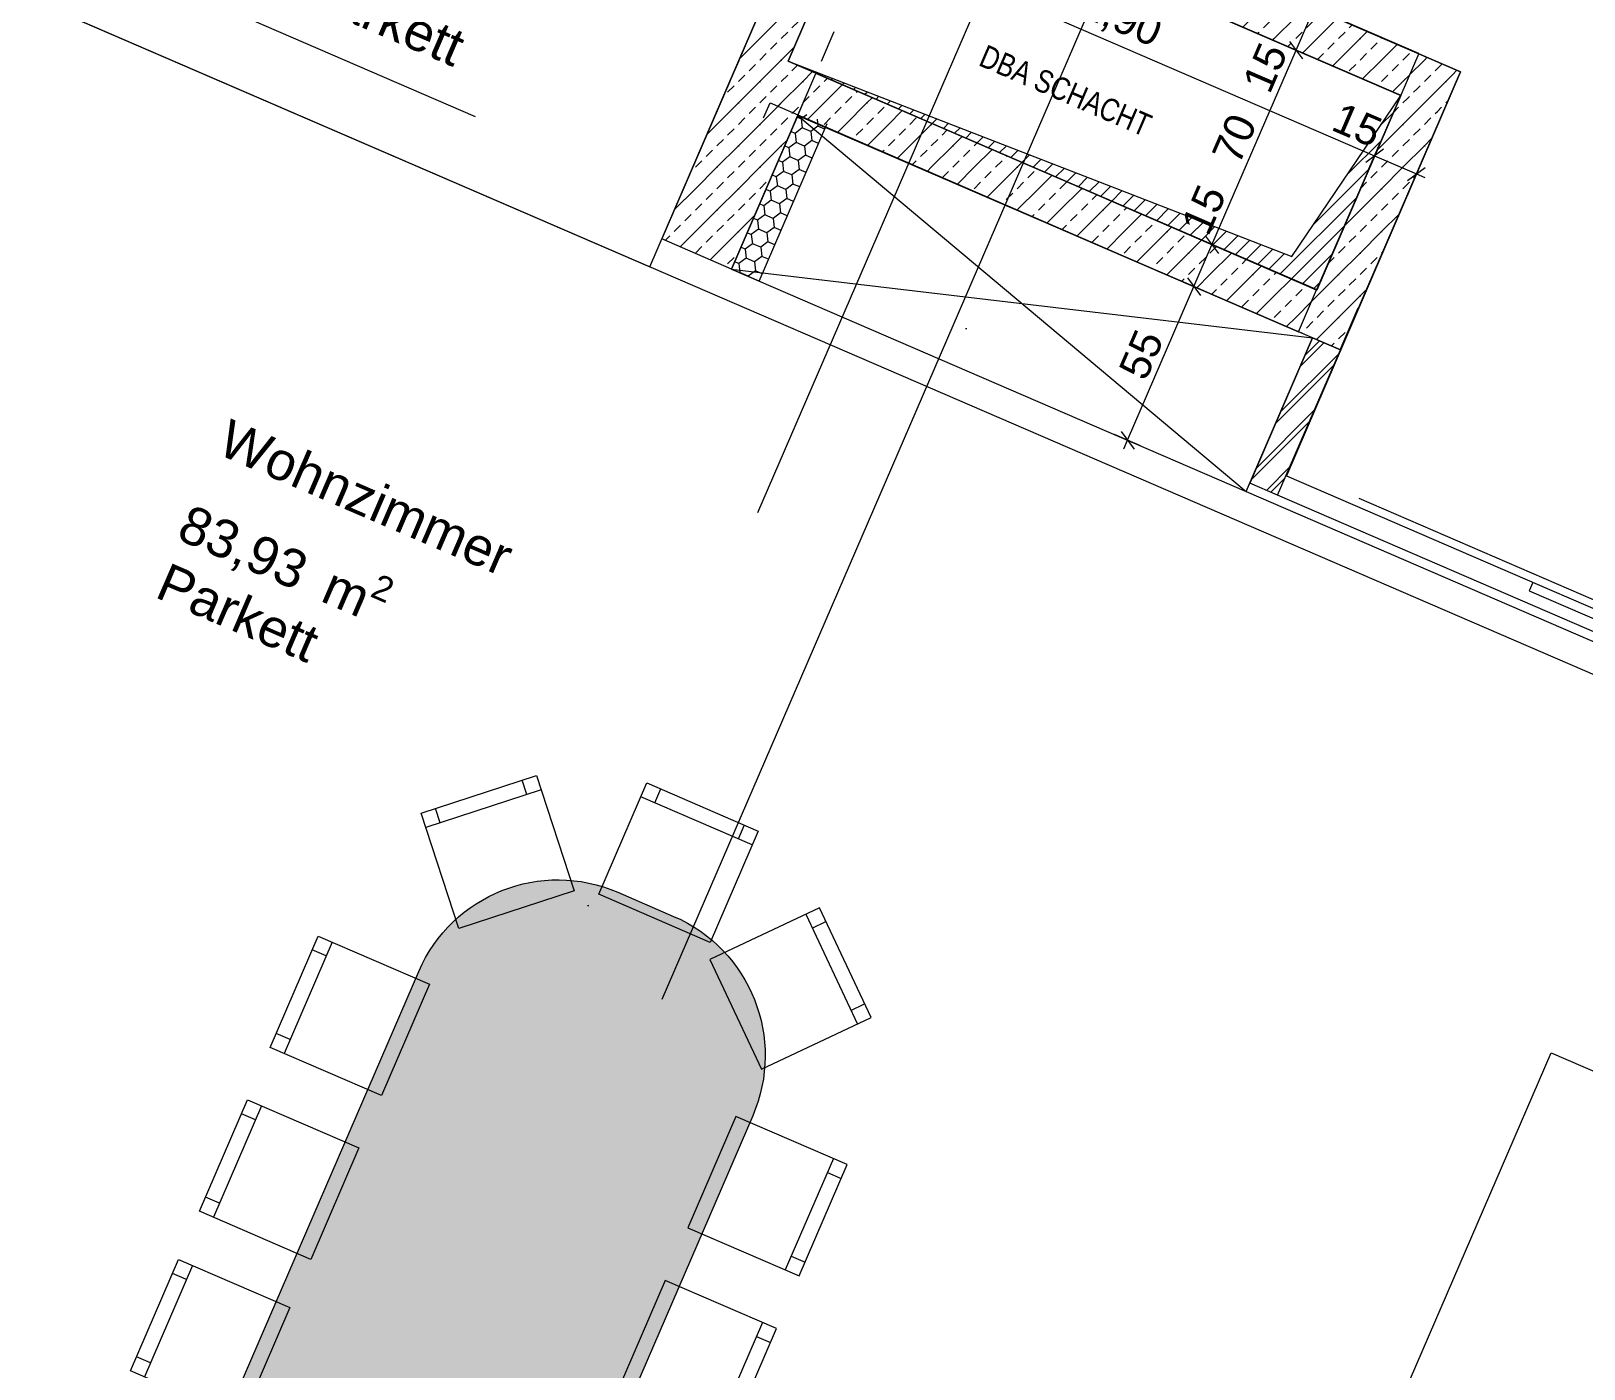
# Model space of a CAD drawing. Header units: millimetres. Extents: x 12535370 to 12566104, y 356204400 to 356234587.
# Drawn here: x 12548491 to 12553613, y 356212161 to 356216572 of the extents above; entities that cross this region are included whole.
import ezdxf
from ezdxf.enums import TextEntityAlignment as Align

# ---------------------------------------------------------------- set-up
doc = ezdxf.new("R2010")
doc.units = ezdxf.units.MM
doc.header["$MEASUREMENT"] = 0
doc.set_wipeout_variables(frame=1)
for name, pattern in [('Dashed', [211.666667, 105.833333, -105.833333]), ('Dot & Dashed', [6702.78, 3527.78, -1763.89, 0, -1411.11]), ('Wipeout_Contour', [1000, 0, -1000])]:
    doc.linetypes.add(name, pattern=pattern)
for name, color, linetype in [('New_015 Innenwände', 7, 'Continuous'), ('New_035 Decken', 7, 'Continuous'), ('New_065 Möbel Einrichtung', 7, 'Continuous'), ('New_080 Raumdefinitionen', 7, 'Continuous'), ('New_255 Plangrafiken', 7, 'Continuous'), ('New_290 Raster _ Achsen', 7, 'Continuous'), ('New_GRUNDSTÜCKSGRENZE', 7, 'Continuous')]:
    doc.layers.add(name, color=color, linetype=linetype)
for name, color, linetype, lineweight in [('New_015 Innenwände_Pen_No__1', 7, 'Continuous', 13), ('New_035 Decken_Pen_No__1', 7, 'Continuous', 13), ('New_065 Möbel Einrichtung_Pen_No__1', 7, 'Continuous', 13), ('New_255 Plangrafiken_Pen_No__1', 7, 'Continuous', 13), ('New_255 Plangrafiken_Pen_No__18', 255, 'Continuous', 13), ('New_255 Plangrafiken_Pen_No__21', 1, 'Continuous', 13), ('New_290 Raster _ Achsen_Pen_No__108', 7, 'Continuous', 13), ('New_Archicad Zone Stamps_Pen_No__1', 7, 'Continuous', 13), ('New_GRUNDSTÜCKSGRENZE_Pen_No__1', 7, 'Continuous', 13), ('New_HKLS1_Pen_No__21', 1, 'Continuous', 13), ('New_HKLS1_Pen_No__39', 8, 'Continuous', 13)]:
    doc.layers.add(name, color=color, linetype=linetype, lineweight=lineweight)
doc.styles.add('GENERATED_STYLE_1', font='arial.ttf')
doc.styles.add('GENERATED_STYLE_2', font='arial.ttf', dxfattribs={"width": 0.8})
doc.dimstyles.new('GENERATED_STYLE__3', dxfattribs={"dimtxt": 100, "dimasz": 47.5, "dimexe": 0.18, "dimexo": 2, "dimgap": 0, "dimtad": 1, "dimlfac": 0.001, "dimzin": 0, "dimdsep": 46, "dimtxsty": 'GENERATED_STYLE_1', "dimblk": 'ARROWHEAD_2', "dimblk1": 'ARROWHEAD_2', "dimblk2": 'ARROWHEAD_2', "dimcen": 0.09, "dimclrd": 7, "dimclre": 7, "dimclrt": 7, "dimadec": 0, "dimazin": 0, "dimtfac": 1, "dimtdec": 4, "dimtmove": 0, "dimatfit": 3, "dimfxl": 1, "dimtolj": 1, "dimtzin": 0, "dimarcsym": 0})
pattern_1 = [(45, (12240439.16, 356160438.36), (-70.710678, 70.710678), [30, -20]), (45, (12240403.8, 356160473.71), (-70.710678, 70.710678), [100, 0])]

# ---------------------------------------------------------------- blocks, each defined once
blk = doc.blocks.new('Chair 02 27[2]', base_point=(12549805.4, 356213429.6))
at = {"layer": 'New_065 Möbel Einrichtung_Pen_No__1', "color": 7, "linetype": 'Continuous', "lineweight": 13}
for p, q in [((12549279.5, 356213221), (12549438.2, 356213588.2)), ((12549484.1, 356213568.4), (12549325.4, 356213201.2)), ((12549438.2, 356213588.2), (12549805.4, 356213429.6)), ((12549464.2, 356213522.5), (12549418.3, 356213542.3)), ((12549805.4, 356213429.6), (12549646.7, 356213062.4)), ((12549345.3, 356213247.1), (12549299.4, 356213266.9)), ((12549646.7, 356213062.4), (12549279.5, 356213221))]:
    blk.add_line(p, q, dxfattribs=at)
blk = doc.blocks.new('Chair 02 27[3]', base_point=(12549572, 356212889.3))
at = {"layer": 'New_065 Möbel Einrichtung_Pen_No__1', "color": 7, "linetype": 'Continuous', "lineweight": 13}
for p, q in [((12549046.2, 356212680.7), (12549204.8, 356213047.9)), ((12549204.8, 356213047.9), (12549572, 356212889.3)), ((12549250.7, 356213028.1), (12549092.1, 356212660.9)), ((12549230.9, 356212982.2), (12549185, 356213002)), ((12549572, 356212889.3), (12549413.4, 356212522.1)), ((12549413.4, 356212522.1), (12549046.2, 356212680.7)), ((12549111.9, 356212706.8), (12549066, 356212726.6))]:
    blk.add_line(p, q, dxfattribs=at)
blk = doc.blocks.new('Chair 02 27[4]', base_point=(12549344.7, 356212363))
at = {"layer": 'New_065 Möbel Einrichtung_Pen_No__1', "color": 7, "linetype": 'Continuous', "lineweight": 13}
for p, q in [((12548818.8, 356212154.4), (12548977.5, 356212521.6)), ((12549023.4, 356212501.8), (12548864.7, 356212134.6)), ((12549003.5, 356212455.9), (12548957.6, 356212475.7)), ((12548977.5, 356212521.6), (12549344.7, 356212363)), ((12549344.7, 356212363), (12549186, 356211995.8)), ((12548884.6, 356212180.5), (12548838.7, 356212200.3)), ((12549186, 356211995.8), (12548818.8, 356212154.4))]:
    blk.add_line(p, q, dxfattribs=at)
blk = doc.blocks.new('Chair 02 27[5]', base_point=(12550281.6, 356213737.2))
at = {"layer": 'New_065 Möbel Einrichtung_Pen_No__1', "color": 7, "linetype": 'Continuous', "lineweight": 13}
for p, q in [((12549777.5, 356213993.6), (12550157.8, 356214117.5)), ((12550157.8, 356214117.5), (12550281.6, 356213737.2)), ((12550173.3, 356214070), (12549792.9, 356213946.1)), ((12550125.7, 356214054.5), (12550110.3, 356214102)), ((12549901.3, 356213613.3), (12549777.5, 356213993.6)), ((12549840.5, 356213961.6), (12549825, 356214009.1)), ((12550281.6, 356213737.2), (12549901.3, 356213613.3))]:
    blk.add_line(p, q, dxfattribs=at)
blk = doc.blocks.new('Chair 02 27[6]', base_point=(12550730.8, 356213567.3))
at = {"layer": 'New_065 Möbel Einrichtung_Pen_No__1', "color": 7, "linetype": 'Continuous', "lineweight": 13}
for p, q in [((12550363.6, 356213725.9), (12550522.3, 356214093.1)), ((12550522.3, 356214093.1), (12550889.5, 356213934.5)), ((12550548.3, 356214027.4), (12550568.2, 356214073.3)), ((12550869.6, 356213888.6), (12550502.4, 356214047.2)), ((12550889.5, 356213934.5), (12550730.8, 356213567.3)), ((12550823.7, 356213908.4), (12550843.6, 356213954.3)), ((12550730.8, 356213567.3), (12550363.6, 356213725.9))]:
    blk.add_line(p, q, dxfattribs=at)
blk = doc.blocks.new('Chair 02 27[7]', base_point=(12550815.8, 356212993.1))
at = {"layer": 'New_065 Möbel Einrichtung_Pen_No__1', "color": 7, "linetype": 'Continuous', "lineweight": 13}
for p, q in [((12550815.8, 356212993.1), (12550657.2, 356212625.9)), ((12551183, 356212834.5), (12550815.8, 356212993.1)), ((12551137.1, 356212854.3), (12550978.5, 356212487.1)), ((12551024.4, 356212467.3), (12551183, 356212834.5)), ((12551117.3, 356212808.4), (12551163.2, 356212788.6)), ((12550657.2, 356212625.9), (12551024.4, 356212467.3)), ((12550998.3, 356212533), (12551044.2, 356212513.2))]:
    blk.add_line(p, q, dxfattribs=at)
blk = doc.blocks.new('Chair 02 27[8]', base_point=(12550582.4, 356212452.8))
at = {"layer": 'New_065 Möbel Einrichtung_Pen_No__1', "color": 7, "linetype": 'Continuous', "lineweight": 13}
for p, q in [((12550582.4, 356212452.8), (12550423.8, 356212085.6)), ((12550949.6, 356212294.2), (12550582.4, 356212452.8)), ((12550903.7, 356212314), (12550745.1, 356211946.8)), ((12550791, 356211927), (12550949.6, 356212294.2)), ((12550883.9, 356212268.1), (12550929.8, 356212248.3)), ((12550423.8, 356212085.6), (12550791, 356211927)), ((12550764.9, 356211992.7), (12550810.8, 356211972.9))]:
    blk.add_line(p, q, dxfattribs=at)
blk = doc.blocks.new('Chair 02 27[10]', base_point=(12550729.2, 356213510.5))
at = {"layer": 'New_065 Möbel Einrichtung_Pen_No__1', "color": 7, "linetype": 'Continuous', "lineweight": 13}
for p, q in [((12551091, 356213681.1), (12550729.2, 356213510.5)), ((12551045.8, 356213659.7), (12551216.3, 356213297.9)), ((12551261.6, 356213319.2), (12551091, 356213681.1)), ((12551067.1, 356213614.5), (12551112.3, 356213635.8)), ((12550729.2, 356213510.5), (12550899.7, 356213148.7)), ((12551195, 356213343.1), (12551240.2, 356213364.5)), ((12550899.7, 356213148.7), (12551261.6, 356213319.2))]:
    blk.add_line(p, q, dxfattribs=at)
blk = doc.blocks.new('Wohnzimmer__1', base_point=(12548831, 356214114.8))
at = {"layer": 'New_Archicad Zone Stamps_Pen_No__1', "color": 7, "lineweight": 13, "insert": (12549029.4, 356215048), "char_height": 125, "attachment_point": 1, "rotation": 336.6365, "style": 'GENERATED_STYLE_1'}
blk.add_mtext('\\A1;{\\pql;\\pt0,50;\\fArial|b0|i0|c0|p0;\\W1.000000;83,93\\fArial|b0|i0|c0|p0;\\W1.000000;\\A1{\\H.66x;\\S^  ;}\\fArial|b0|i0|c0|p0;\\W1.000000; m\\fArial|b0|i0|c0|p0;\\W1.000000;\\A1{\\H.66x;\\S2^  ;}}', dxfattribs=at)
at = {"layer": 'New_Archicad Zone Stamps_Pen_No__1', "color": 7, "lineweight": 13, "style": 'GENERATED_STYLE_1'}
for tag, p in [('ROOM_NAME', (12549148.5, 356215295.2)), ('DUMMY_558', (12549041.4, 356215075.8)), ('DUMMY_559', (12548944.1, 356214850.4)), ('floor_f', (12548944.1, 356214821.9))]:
    blk.add_attdef(tag, text='', height=125, rotation=336.6365, dxfattribs=at).set_placement(p, align=Align.TOP_LEFT)
blk = doc.blocks.new('VR__8', base_point=(12549711, 356217531.9))
at = {"layer": 'New_Archicad Zone Stamps_Pen_No__1', "color": 7, "lineweight": 13, "insert": (12549510.9, 356217013.6), "char_height": 125, "attachment_point": 1, "rotation": 336.6365, "style": 'GENERATED_STYLE_1'}
blk.add_mtext('\\A1;{\\pql;\\pt0,50;\\fArial|b0|i0|c0|p0;\\W1.000000;8,94\\fArial|b0|i0|c0|p0;\\W1.000000;\\A1{\\H.66x;\\S^  ;}\\fArial|b0|i0|c0|p0;\\W1.000000; m\\fArial|b0|i0|c0|p0;\\W1.000000;\\A1{\\H.66x;\\S2^  ;}}', dxfattribs=at)
at = {"layer": 'New_Archicad Zone Stamps_Pen_No__1', "color": 7, "lineweight": 13, "style": 'GENERATED_STYLE_1'}
for tag, p in [('ROOM_NAME', (12549630, 356217260.9)), ('DUMMY_558', (12549522.9, 356217041.5)), ('DUMMY_559', (12549425.5, 356216816.1)), ('floor_f', (12549425.5, 356216787.5))]:
    blk.add_attdef(tag, text='', height=125, rotation=336.6365, dxfattribs=at).set_placement(p, align=Align.TOP_LEFT)
blk = doc.blocks.new('Slab_1', base_point=(12539360.9, 356214097.6))
at = {"layer": 'New_035 Decken_Pen_No__1', "color": 7, "linetype": 'Continuous', "lineweight": 13, "flags": 128}
blk.add_lwpolyline([(12550987.8, 356216473.3), (12552732, 356215719.8), (12553008.5, 356216359.8), (12551264.3, 356217113.3)], close=True, dxfattribs=at)
blk = doc.blocks.new('Wall_8', base_point=(12550571.1, 356215886.8))
at = {"layer": 'New_015 Innenwände', "linetype": 'Continuous', "lineweight": 0, "true_color": 0x000000}
h = blk.add_hatch(dxfattribs=at)
h.set_pattern_fill('BETON_BEWEHRT_SN46', color=18, style=0, pattern_type=2)
h.set_pattern_definition(pattern_1)
h.paths.add_polyline_path([(12550800.6, 356215787.6), (12551025.1, 356216307.3), (12550795.6, 356216406.4), (12550571.1, 356215886.8)])
h = blk.add_hatch(dxfattribs=at)
h.set_pattern_fill('DÄMMSTOFF__POLYSTYROL_EPS', color=18, style=0, pattern_type=2)
h.set_pattern_definition([(156.63646, (12240439.157, 356160438.356), (20.6060595, 47.7010515), [30, -60]), (156.63646, (12240387.543, 356160432.35), (20.6060595, 47.7010515), [30, -60]), (216.63646, (12240411.616, 356160450.25), (-31.007293, 41.695897), [30, -60]), (216.63646, (12240391.01, 356160402.55), (-31.007293, 41.695897), [30, -60]), (276.63646, (12240439.157, 356160438.356), (51.613352, 6.005155), [30, -60]), (276.63646, (12240418.55, 356160390.654), (51.613352, 6.005155), [30, -60])])
h.paths.add_polyline_path([(12550892.4, 356215748), (12551116.9, 356216267.6), (12551025.1, 356216307.3), (12550800.6, 356215787.6)])
at = {"layer": 'New_015 Innenwände_Pen_No__1', "color": 7, "linetype": 'Continuous', "lineweight": 13}
blk.add_line((12550800.6, 356215787.6), (12551025.1, 356216307.3), dxfattribs=at)
at = {"layer": 'New_015 Innenwände_Pen_No__1', "color": 7, "linetype": 'Continuous', "lineweight": 13, "flags": 128}
for points in [[(12550795.6, 356216406.4), (12550571.1, 356215886.8)], [(12550892.4, 356215748), (12551116.9, 356216267.6)], [(12550800.6, 356215787.6), (12550571.1, 356215886.8)], [(12550892.4, 356215748), (12550800.6, 356215787.6)]]:
    blk.add_lwpolyline(points, dxfattribs=at)
blk = doc.blocks.new('Wall_19', base_point=(12550850.2, 356216532.9))
at = {"layer": 'New_015 Innenwände', "linetype": 'Continuous', "lineweight": 0, "true_color": 0x000000}
h = blk.add_hatch(dxfattribs=at)
h.set_pattern_fill('BETON_BEWEHRT_SN46', color=18, style=0, pattern_type=2)
h.set_pattern_definition(pattern_1)
h.paths.add_polyline_path([(12550928.3, 356216335.6), (12552671.9, 356215580.5), (12552731.3, 356215718.2), (12550987.8, 356216473.3)])
at = {"layer": 'New_015 Innenwände_Pen_No__1', "color": 7, "linetype": 'Continuous', "lineweight": 13, "flags": 128}
for points in [[(12552731.3, 356215718.2), (12550987.8, 356216473.3)], [(12550928.3, 356216335.6), (12552671.9, 356215580.5)]]:
    blk.add_lwpolyline(points, dxfattribs=at)
blk = doc.blocks.new('Wall_36', base_point=(12552590.7, 356215014.3))
at = {"color": 254, "linetype": 'Wipeout_Contour', "lineweight": 0, "ltscale": 1069308473.054751}
blk.add_wipeout([(12552510.8, 356215081.5), (12552498.9, 356215054), (12552602.6, 356215041.9)], dxfattribs=at).dxf.layer = 'New_015 Innenwände'
at = {"color": 254, "linetype": 'Wipeout_Contour', "lineweight": 0, "ltscale": 1425743177.961053}
blk.add_wipeout([(12552498.9, 356215054), (12554323.1, 356214266), (12554335, 356214293.5), (12552602.6, 356215041.9)], dxfattribs=at).dxf.layer = 'New_015 Innenwände'
at = {"layer": 'New_015 Innenwände_Pen_No__1', "color": 7, "linetype": 'Continuous', "lineweight": 13}
blk.add_line((12552602.6, 356215041.9), (12552510.8, 356215081.5), dxfattribs=at)
at = {"layer": 'New_015 Innenwände_Pen_No__1', "color": 7, "linetype": 'Continuous', "lineweight": 13, "flags": 128}
for points in [[(12552498.9, 356215054), (12552510.8, 356215081.5)], [(12552498.9, 356215054), (12554323.1, 356214266)], [(12554335, 356214293.5), (12552602.6, 356215041.9)], [(12554323.1, 356214266), (12554335, 356214293.5)]]:
    blk.add_lwpolyline(points, dxfattribs=at)
blk = doc.blocks.new('Wall_37', base_point=(12553444.7, 356214754.3))
at = {"color": 254, "linetype": 'Wipeout_Contour', "lineweight": 0, "ltscale": 1425742756.56321}
blk.add_wipeout([(12553432.8, 356214726.8), (12554350.8, 356214330.2), (12554362.7, 356214357.8), (12553444.7, 356214754.3)], dxfattribs=at).dxf.layer = 'New_015 Innenwände'
at = {"layer": 'New_015 Innenwände_Pen_No__1', "color": 7, "linetype": 'Continuous', "lineweight": 13, "flags": 128}
for points in [[(12553444.7, 356214754.3), (12553432.8, 356214726.8)], [(12554362.7, 356214357.8), (12553444.7, 356214754.3)], [(12553432.8, 356214726.8), (12554350.8, 356214330.2)], [(12554350.8, 356214330.2), (12554362.7, 356214357.8)]]:
    blk.add_lwpolyline(points, dxfattribs=at)
blk = doc.blocks.new('Wall_60', base_point=(12551078.9, 356216432))
at = {"layer": 'New_015 Innenwände', "linetype": 'Continuous', "lineweight": 0, "true_color": 0x000000}
h = blk.add_hatch(dxfattribs=at)
h.set_pattern_fill('BETON_BEWEHRT_SN46', color=18, style=0, pattern_type=2)
h.set_pattern_definition(pattern_1)
h.paths.add_polyline_path([(12552730.4, 356215718.6), (12552808.4, 356215521.5), (12552868.1, 356215659.1)])
at = {"layer": 'New_015 Innenwände_Pen_No__1', "color": 7, "linetype": 'Continuous', "lineweight": 13, "flags": 128}
for points in [[(12551019.4, 356216294.3), (12551078.9, 356216432)], [(12552730.4, 356215718.6), (12551078.9, 356216432)], [(12551019.4, 356216294.3), (12552670.9, 356215580.9)], [(12552670.9, 356215580.9), (12552730.4, 356215718.6)], [(12552808.4, 356215521.5), (12552868.1, 356215659.1)]]:
    blk.add_lwpolyline(points, dxfattribs=at)
blk = doc.blocks.new('Wall_61', base_point=(12553009, 356216360.9))
at = {"layer": 'New_015 Innenwände_Pen_No__1', "color": 7, "linetype": 'Continuous', "lineweight": 13}
for p, q in [((12551185.3, 356217312.1), (12551125.9, 356217174.4)), ((12551218.9, 356217134.2), (12551278.4, 356217271.9))]:
    blk.add_line(p, q, dxfattribs=at)
at = {"layer": 'New_015 Innenwände_Pen_No__1', "color": 7, "linetype": 'Continuous', "lineweight": 13, "flags": 128}
for points in [[(12551185.3, 356217312.1), (12551125.9, 356217174.4)], [(12553068.5, 356216498.6), (12551278.4, 356217271.9)], [(12551218.9, 356217134.2), (12553009, 356216360.9)], [(12553068.5, 356216498.6), (12553009, 356216360.9)]]:
    blk.add_lwpolyline(points, dxfattribs=at)
blk = doc.blocks.new('Wall_62', base_point=(12552671.9, 356215580.5))
at = {"layer": 'New_015 Innenwände', "linetype": 'Continuous', "lineweight": 0, "true_color": 0x000000}
h = blk.add_hatch(dxfattribs=at)
h.set_pattern_fill('BETON_BEWEHRT_SN46', color=18, style=0, pattern_type=2)
h.set_pattern_definition(pattern_1)
h.paths.add_polyline_path([(12553008.5, 356216359.8), (12553205.7, 356216438), (12553068, 356216497.5)])
h = blk.add_hatch(dxfattribs=at)
h.set_pattern_fill('BETON_BEWEHRT_SN46', color=18, style=0, pattern_type=2)
h.set_pattern_definition(pattern_1)
h.paths.add_polyline_path([(12553008.5, 356216359.8), (12553146.2, 356216300.3), (12553205.7, 356216438)])
h = blk.add_hatch(dxfattribs=at)
h.set_pattern_fill('BETON_BEWEHRT_SN46', color=18, style=0, pattern_type=2)
h.set_pattern_definition(pattern_1)
h.paths.add_polyline_path([(12553008.5, 356216359.8), (12552671.9, 356215580.5), (12552809.6, 356215521), (12553146.2, 356216300.3)])
at = {"layer": 'New_015 Innenwände_Pen_No__1', "color": 7, "linetype": 'Continuous', "lineweight": 13, "flags": 128}
for points in [[(12553205.7, 356216438), (12553068, 356216497.5)], [(12552809.6, 356215521), (12553205.7, 356216438)], [(12553008.5, 356216359.8), (12552731.3, 356215718.2)], [(12552809.6, 356215521), (12552671.9, 356215580.5)]]:
    blk.add_lwpolyline(points, dxfattribs=at)
blk = doc.blocks.new('Wall_63', base_point=(12553008.5, 356216359.8))
at = {"layer": 'New_015 Innenwände', "linetype": 'Continuous', "lineweight": 0, "true_color": 0x000000}
h = blk.add_hatch(dxfattribs=at)
h.set_pattern_fill('BETON_BEWEHRT_SN46', color=18, style=0, pattern_type=2)
h.set_pattern_definition(pattern_1)
h.paths.add_polyline_path([(12551186.1, 356217310.5), (12551126.6, 356217172.8), (12551264.3, 356217113.3)])
h = blk.add_hatch(dxfattribs=at)
h.set_pattern_fill('BETON_BEWEHRT_SN46', color=18, style=0, pattern_type=2)
h.set_pattern_definition(pattern_1)
h.paths.add_polyline_path([(12551323.8, 356217251), (12551186.1, 356217310.5), (12551264.3, 356217113.3)])
h = blk.add_hatch(dxfattribs=at)
h.set_pattern_fill('BETON_BEWEHRT_SN46', color=18, style=0, pattern_type=2)
h.set_pattern_definition(pattern_1)
h.paths.add_polyline_path([(12551264.3, 356217113.3), (12553008.5, 356216359.8), (12553068, 356216497.5), (12551323.8, 356217251)])
at = {"layer": 'New_015 Innenwände_Pen_No__1', "color": 7, "linetype": 'Continuous', "lineweight": 13, "flags": 128}
for points in [[(12551186.1, 356217310.5), (12551126.6, 356217172.8)], [(12553068, 356216497.5), (12551186.1, 356217310.5)], [(12551264.3, 356217113.3), (12553008.5, 356216359.8)]]:
    blk.add_lwpolyline(points, dxfattribs=at)
blk = doc.blocks.new('Wall_64', base_point=(12551126.6, 356217172.8))
at = {"layer": 'New_015 Innenwände', "linetype": 'Continuous', "lineweight": 0, "true_color": 0x000000}
h = blk.add_hatch(dxfattribs=at)
h.set_pattern_fill('BETON_BEWEHRT_SN46', color=18, style=0, pattern_type=2)
h.set_pattern_definition(pattern_1)
h.paths.add_polyline_path([(12551126.6, 356217172.8), (12550769.4, 356216345.8), (12550907.1, 356216286.3), (12551264.3, 356217113.3)])
at = {"layer": 'New_015 Innenwände_Pen_No__1', "color": 7, "linetype": 'Continuous', "lineweight": 13, "flags": 128}
for points in [[(12551126.6, 356217172.8), (12550769.4, 356216345.8)], [(12550987.8, 356216473.3), (12551264.3, 356217113.3)], [(12550907.1, 356216286.3), (12550928.3, 356216335.6)]]:
    blk.add_lwpolyline(points, dxfattribs=at)
blk = doc.blocks.new('Wall_66', base_point=(12552809.6, 356215521))
at = {"color": 254, "linetype": 'Wipeout_Contour', "lineweight": 0, "ltscale": 1425745616.143256}
blk.add_wipeout([(12552717.8, 356215560.6), (12552510.8, 356215081.5), (12552602.6, 356215041.9), (12552809.6, 356215521)], dxfattribs=at).dxf.layer = 'New_015 Innenwände'
at = {"layer": 'New_015 Innenwände', "linetype": 'Continuous', "lineweight": 0, "true_color": 0x000000}
h = blk.add_hatch(dxfattribs=at)
h.set_pattern_fill('INSULATION', color=18, style=0, pattern_type=2)
h.set_pattern_definition([(45, (12240439.16, 356160438.356), (-53.033009, 53.033009), []), (45, (12240428.55, 356160448.96), (-53.033009, 53.033009), [])])
h.paths.add_polyline_path([(12552717.8, 356215560.6), (12552510.8, 356215081.5), (12552602.6, 356215041.9), (12552809.6, 356215521)])
at = {"layer": 'New_015 Innenwände_Pen_No__1', "color": 7, "linetype": 'Continuous', "lineweight": 13}
blk.add_line((12552602.6, 356215041.9), (12552510.8, 356215081.5), dxfattribs=at)
at = {"layer": 'New_015 Innenwände_Pen_No__1', "color": 7, "linetype": 'Continuous', "lineweight": 13, "flags": 128}
for points in [[(12552717.8, 356215560.6), (12552510.8, 356215081.5)], [(12552717.8, 356215560.6), (12552809.6, 356215521)], [(12552602.6, 356215041.9), (12552809.6, 356215521)]]:
    blk.add_lwpolyline(points, dxfattribs=at)
blk = doc.blocks.new('Standard grid marker[44]', base_point=(12539645.8, 356220744.6))
at = {"layer": 'New_290 Raster _ Achsen_Pen_No__108', "color": 7, "linetype": 'Dot & Dashed', "lineweight": 13}
blk.add_line((12540563.8, 356220348), (12561567.2, 356211274.9), dxfattribs=at)
at = {"layer": 'New_290 Raster _ Achsen_Pen_No__108', "color": 7, "lineweight": 13, "style": 'GENERATED_STYLE_1'}
for tag, p in [('AC_MarkerText_1_0', (12539528.5, 356220880.1)), ('AC_MarkerText_1_1', (12562689.2, 356210875))]:
    blk.add_attdef(tag, text='', height=150, rotation=336.6365, dxfattribs=at).set_placement(p, align=Align.TOP_CENTER)
blk = doc.blocks.new('Standard grid marker[48]', base_point=(12557683.4, 356229842.1))
at = {"layer": 'New_290 Raster _ Achsen_Pen_No__108', "color": 7, "linetype": 'Dot & Dashed', "lineweight": 13}
blk.add_line((12557286.9, 356228924.1), (12549224.7, 356210261), dxfattribs=at)
at = {"layer": 'New_290 Raster _ Achsen_Pen_No__108', "color": 7, "lineweight": 13, "style": 'GENERATED_STYLE_1'}
for tag, p in [('AC_MarkerText_1_0', (12557796.2, 356230068.8)), ('AC_MarkerText_1_1', (12548802.1, 356209248.4))]:
    blk.add_attdef(tag, text='', height=150, rotation=336.6365, dxfattribs=at).set_placement(p, align=Align.TOP_CENTER)
blk = doc.blocks.new('Schrank variabel 25[62]', base_point=(12551019.4, 356216294.1))
at = {"layer": 'New_065 Möbel Einrichtung_Pen_No__1', "color": 7, "linetype": 'Continuous', "lineweight": 13}
for p, q in [((12551019.4, 356216294.1), (12552498.9, 356215054)), ((12550800.6, 356215787.6), (12552717.7, 356215560.5))]:
    blk.add_line(p, q, dxfattribs=at)
at = {"layer": 'New_065 Möbel Einrichtung_Pen_No__1', "color": 7, "linetype": 'Continuous', "lineweight": 13, "flags": 128}
blk.add_lwpolyline([(12551019.4, 356216294.1), (12550800.6, 356215787.6), (12552498.9, 356215054), (12552717.7, 356215560.5)], close=True, dxfattribs=at)
blk = doc.blocks.new('*D250', base_point=(12240439.2, 356160438.4))
at = {"layer": 'New_GRUNDSTÜCKSGRENZE_Pen_No__1', "color": 7, "linetype": 'Continuous', "lineweight": 13, "transparency": 16777216}
for p, q in [((12555448.6, 356213132.4), (12555349.5, 356212902.9)), ((12555349.5, 356212902.9), (12553349.3, 356208272.7)), ((12555306.4, 356212921.5), (12555392.5, 356212884.4)), ((12555371, 356212874), (12555327.9, 356212931.9)), ((12553306.2, 356208291.3), (12553392.3, 356208254.1)), ((12553327.7, 356208301.6), (12553370.8, 356208243.7)), ((12553349.3, 356208272.7), (12553337.1, 356208244.6))]:
    blk.add_line(p, q, dxfattribs=at)
at = {"layer": 'New_GRUNDSTÜCKSGRENZE_Pen_No__1', "color": 7, "lineweight": 13, "transparency": 16777216, "insert": (12554290.1, 356210440.6), "char_height": 100, "attachment_point": 7, "rotation": 66.6365, "style": 'GENERATED_STYLE_1'}
blk.add_mtext('\\A1;{\\pql;\\fArial|b0|i0|c0|p0;\\W1.000000;5,04\\fArial|b0|i0|c0|p0;\\W1.000000;\\A1{\\H.66x;\\S5^  ;}}', dxfattribs=at)
blk = doc.blocks.new('ARROWHEAD_2')
at = {"color": 0, "linetype": 'Continuous', "lineweight": 0}
for p, q in [((0, 0), (-1, 0)), ((-0.38, -0.66), (0.38, 0.66))]:
    blk.add_line(p, q, dxfattribs=at)
blk = doc.blocks.new('*D256', base_point=(12240439.2, 356160438.4))
at = {"layer": 'New_GRUNDSTÜCKSGRENZE_Pen_No__1', "color": 7, "linetype": 'Continuous', "lineweight": 13, "transparency": 16777216}
for p, q in [((12549480, 356217647.8), (12551040.6, 356216973.7)), ((12551069.6, 356216995.2), (12551011.7, 356216952.2)), ((12551022, 356216930.7), (12551059.2, 356217016.7)), ((12551040.6, 356216973.7), (12551178.3, 356216914.2)), ((12551207.3, 356216935.7), (12551149.4, 356216892.7)), ((12551159.7, 356216871.2), (12551196.9, 356216957.2)), ((12551178.3, 356216914.2), (12552922.5, 356216160.7))]:
    blk.add_line(p, q, dxfattribs=at)
blk = doc.blocks.new('*D257', base_point=(12240439.2, 356160438.4))
at = {"layer": 'New_GRUNDSTÜCKSGRENZE_Pen_No__1', "color": 7, "linetype": 'Continuous', "lineweight": 13, "transparency": 16777216}
for p, q in [((12551207.3, 356216935.7), (12551149.4, 356216892.7)), ((12551178.3, 356216914.2), (12552922.5, 356216160.7)), ((12552951.5, 356216182.3), (12552893.6, 356216139.2)), ((12552903.9, 356216117.7), (12552941.1, 356216203.8))]:
    blk.add_line(p, q, dxfattribs=at)
at = {"layer": 'New_GRUNDSTÜCKSGRENZE_Pen_No__1', "color": 7, "lineweight": 13, "transparency": 16777216, "char_height": 100, "attachment_point": 7, "rotation": 336.6365, "style": 'GENERATED_STYLE_1'}
for s, insert in [('\\A1;{\\pql;\\fArial|b0|i0|c0|p0;\\W1.000000;1,90}', (12551935.8, 356216608.8)), ('\\A1;{\\pql;\\fArial|b0|i0|c0|p0;\\W1.000000;15}', (12552773.8, 356216246.7))]:
    blk.add_mtext(s, dxfattribs=dict(at, insert=insert))
blk = doc.blocks.new('*D258', base_point=(12240439.2, 356160438.4))
at = {"layer": 'New_GRUNDSTÜCKSGRENZE_Pen_No__1', "color": 7, "linetype": 'Continuous', "lineweight": 13, "transparency": 16777216}
for p, q in [((12551178.3, 356216914.2), (12552922.5, 356216160.7)), ((12552951.5, 356216182.3), (12552893.6, 356216139.2)), ((12552903.9, 356216117.7), (12552941.1, 356216203.8)), ((12552922.5, 356216160.7), (12553060.2, 356216101.2)), ((12553031.3, 356216079.7), (12553089.2, 356216122.8)), ((12553041.6, 356216058.2), (12553078.8, 356216144.3)), ((12553060.2, 356216101.2), (12553088.3, 356216089.1))]:
    blk.add_line(p, q, dxfattribs=at)
blk = doc.blocks.new('*D259', base_point=(12240439.2, 356160438.4))
at = {"layer": 'New_GRUNDSTÜCKSGRENZE_Pen_No__1', "color": 7, "linetype": 'Continuous', "lineweight": 13, "transparency": 16777216}
for p, q in [((12552304.9, 356215758.4), (12552348, 356215700.5)), ((12552107.7, 356215223), (12552326.4, 356215729.5)), ((12552369.5, 356215710.9), (12552283.4, 356215748.1)), ((12552150.7, 356215204.4), (12552064.6, 356215241.6)), ((12552086.1, 356215252), (12552129.2, 356215194)), ((12552095.5, 356215194.9), (12552107.7, 356215223))]:
    blk.add_line(p, q, dxfattribs=at)
at = {"layer": 'New_GRUNDSTÜCKSGRENZE_Pen_No__1', "color": 7, "lineweight": 13, "transparency": 16777216, "insert": (12552168.4, 356215414.2), "char_height": 100, "attachment_point": 7, "rotation": 66.6365, "style": 'GENERATED_STYLE_1'}
blk.add_mtext('\\A1;{\\pql;\\fArial|b0|i0|c0|p0;\\W1.000000;55}', dxfattribs=at)
blk = doc.blocks.new('*D260', base_point=(12240439.2, 356160438.4))
at = {"layer": 'New_GRUNDSTÜCKSGRENZE_Pen_No__1', "color": 7, "linetype": 'Continuous', "lineweight": 13, "transparency": 16777216}
for p, q in [((12552386, 356215867.3), (12552663.2, 356216509)), ((12552326.4, 356215729.5), (12552386, 356215867.3)), ((12552429, 356215848.7), (12552343, 356215885.9)), ((12552364.5, 356215896.3), (12552407.5, 356215838.4)), ((12552304.9, 356215758.4), (12552348, 356215700.5)), ((12552107.7, 356215223), (12552326.4, 356215729.5)), ((12552369.5, 356215710.9), (12552283.4, 356215748.1))]:
    blk.add_line(p, q, dxfattribs=at)
blk = doc.blocks.new('*D261', base_point=(12240439.2, 356160438.4))
at = {"layer": 'New_GRUNDSTÜCKSGRENZE_Pen_No__1', "color": 7, "linetype": 'Continuous', "lineweight": 13, "transparency": 16777216}
for p, q in [((12552663.2, 356216509), (12552722.7, 356216646.7)), ((12552706.2, 356216490.4), (12552620.2, 356216527.6)), ((12552641.7, 356216538), (12552684.7, 356216480.1)), ((12552386, 356215867.3), (12552663.2, 356216509)), ((12552429, 356215848.7), (12552343, 356215885.9)), ((12552364.5, 356215896.3), (12552407.5, 356215838.4))]:
    blk.add_line(p, q, dxfattribs=at)
at = {"layer": 'New_GRUNDSTÜCKSGRENZE_Pen_No__1', "color": 7, "lineweight": 13, "transparency": 16777216, "char_height": 100, "attachment_point": 7, "rotation": 66.6365, "style": 'GENERATED_STYLE_1'}
for s, insert in [('\\A1;{\\pql;\\fArial|b0|i0|c0|p0;\\W1.000000;15}', (12552577.2, 356216360.3)), ('\\A1;{\\pql;\\fArial|b0|i0|c0|p0;\\W1.000000;70}', (12552476, 356216126.1)), ('\\A1;{\\pql;\\fArial|b0|i0|c0|p0;\\W1.000000;15}', (12552374.8, 356215891.9))]:
    blk.add_mtext(s, dxfattribs=dict(at, insert=insert))
blk = doc.blocks.new('*D262', base_point=(12240439.2, 356160438.4))
at = {"layer": 'New_GRUNDSTÜCKSGRENZE_Pen_No__1', "color": 7, "linetype": 'Continuous', "lineweight": 13, "transparency": 16777216}
for p, q in [((12552663.2, 356216509), (12552722.7, 356216646.7)), ((12552706.2, 356216490.4), (12552620.2, 356216527.6)), ((12552641.7, 356216538), (12552684.7, 356216480.1))]:
    blk.add_line(p, q, dxfattribs=at)
blk = doc.blocks.new('*D263', base_point=(12240439.2, 356160438.4))
at = {"layer": 'New_GRUNDSTÜCKSGRENZE_Pen_No__1', "color": 7, "linetype": 'Continuous', "lineweight": 13, "transparency": 16777216}
for p, q in [((12552663.2, 356216509), (12552722.7, 356216646.7)), ((12552765.7, 356216628.1), (12552679.6, 356216665.3)), ((12552701.1, 356216675.7), (12552744.2, 356216617.8)), ((12552641.7, 356216538), (12552684.7, 356216480.1))]:
    blk.add_line(p, q, dxfattribs=at)
blk = doc.blocks.new('Polyline_3', base_point=(12548112.6, 356209127.6))
at = {"layer": 'New_255 Plangrafiken_Pen_No__1', "color": 7, "linetype": 'Dot & Dashed', "lineweight": 13, "flags": 128}
blk.add_lwpolyline([(12548112.6, 356209127.6), (12548319.6, 356209038.2), (12555622.5, 356225943.9), (12555614.4, 356225947.5)], dxfattribs=at)

msp = doc.modelspace()

# ---------------------------------------------------------------- hatches: boundary and pattern name
at = {"layer": 'New_255 Plangrafiken_Pen_No__18', "linetype": 'Continuous', "lineweight": 13}
msp.add_hatch(color=255, dxfattribs=at).paths.add_polyline_path([(12549395.634, 356211345.503, -0.41421356), (12549134.913, 356212002.789), (12549769.415, 356213471.6, -0.41421356), (12550426.7, 356213732.322), (12550610.302, 356213653.009, -0.41421356), (12550871.023, 356212995.724), (12550236.521, 356211526.912, -0.41421356), (12549579.236, 356211266.191)])
at = {"layer": 'New_HKLS1_Pen_No__39', "linetype": 'Continuous', "lineweight": 13}
h = msp.add_hatch(dxfattribs=at)
h.set_pattern_fill('FEUERFESTER_STEIN', color=8, style=0, pattern_type=2)
h.set_pattern_definition([(45, (12240439.157, 356160438.356), (-26.5165043, 26.5165043), [])])
h.paths.add_polyline_path([(12550987.832, 356216473.254), (12552649.606, 356215829.053), (12553008.533, 356216359.823), (12552731.343, 356215718.155)])

# ---------------------------------------------------------------- linework, layer by layer
at = {"layer": 'New_065 Möbel Einrichtung_Pen_No__1', "color": 7, "linetype": 'Continuous', "lineweight": 13}
msp.add_lwpolyline([(12554330.604, 356212846.614), (12553140.912, 356210092.593), (12552314.775, 356210449.47), (12553504.467, 356213203.491)], close=True, dxfattribs=at)
at = {"layer": 'New_080 Raumdefinitionen', "color": 21, "linetype": 'Continuous', "lineweight": 0, "true_color": 0xffa8a8, "flags": 128}
for points in [[(12549155.496, 356218132.26), (12548520.993, 356216663.449), (12550531.429, 356215794.974), (12550769.367, 356216345.778), (12552335.794, 356219971.906), (12552434.936, 356220201.408), (12550873.144, 356220872.837), (12549605.342, 356217937.934)], [(12551277.92, 356217270.816), (12553205.718, 356216438.039), (12552631.36, 356215105.702), (12555839.836, 356213719.694), (12556113.71, 356214353.686), (12555911.278, 356215656.561), (12555367.807, 356215572.12), (12554807.805, 356219176.368), (12552756.238, 356220062.611), (12552657.097, 356219833.11), (12552427.595, 356219932.25)], [(12545757.817, 356217857.095), (12544636.65, 356218341.42), (12542341.316, 356213027.943), (12557325.403, 356206555.067), (12556275.292, 356213313.72)]]:
    msp.add_lwpolyline(points, close=True, dxfattribs=at)
at = {"layer": 'New_255 Plangrafiken_Pen_No__1', "color": 7, "linetype": 'Dashed', "lineweight": 13}
for p, q in [((12552335.794, 356219971.906), (12550769.367, 356216345.778)), ((12552565.296, 356219872.765), (12550998.869, 356216246.637))]:
    msp.add_line(p, q, dxfattribs=at)
at = {"layer": 'New_255 Plangrafiken_Pen_No__1', "color": 7, "linetype": 'Continuous', "lineweight": 13, "flags": 128}
msp.add_lwpolyline([(12549395.634, 356211345.503, -0.41421356), (12549134.913, 356212002.789), (12549769.415, 356213471.6, -0.41421356), (12550426.7, 356213732.322), (12550610.302, 356213653.009, -0.41421356), (12550871.023, 356212995.724), (12550236.521, 356211526.912, -0.41421356), (12549579.236, 356211266.191)], format="xyb", close=True, dxfattribs=at)
at = {"layer": 'New_255 Plangrafiken_Pen_No__21', "color": 1, "linetype": 'Continuous', "lineweight": 13}
msp.add_lwpolyline([(12550987.832, 356216473.254), (12552732.046, 356215719.783), (12553008.533, 356216359.823), (12551264.319, 356217113.294)], close=True, dxfattribs=at)
at = {"layer": 'New_HKLS1_Pen_No__21', "color": 1, "linetype": 'Continuous', "lineweight": 13, "flags": 128}
msp.add_lwpolyline([(12550987.832, 356216473.254), (12552649.606, 356215829.053), (12553008.533, 356216359.823), (12552731.343, 356215718.155)], close=True, dxfattribs=at)

# ---------------------------------------------------------------- block references
at = {"layer": 'New_015 Innenwände', "color": 7, "lineweight": 13}
for name, p in [('Wall_61', (12553008.986, 356216360.872)), ('Wall_63', (12553008.533, 356216359.823)), ('Wall_64', (12551126.618, 356217172.779)), ('Wall_19', (12550850.187, 356216532.867)), ('Wall_62', (12552671.858, 356215580.454)), ('Wall_60', (12551078.93, 356216431.97)), ('Wall_8', (12550571.085, 356215886.774))]:
    msp.add_blockref(name, p, dxfattribs=at)
at = {"layer": 'New_035 Decken', "color": 7, "linetype": 'Continuous', "lineweight": 13}
msp.add_blockref('Slab_1', (12539360.947, 356214097.55), dxfattribs=at)
at = {"layer": 'New_065 Möbel Einrichtung', "color": 7, "linetype": 'Continuous', "lineweight": 13}
for name, p in [('Chair 02 27[5]', (12550281.644, 356213737.151)), ('Chair 02 27[6]', (12550730.846, 356213567.272)), ('Chair 02 27[10]', (12550729.19, 356213510.518)), ('Chair 02 27[2]', (12549805.361, 356213429.59)), ('Chair 02 27[3]', (12549571.992, 356212889.293)), ('Chair 02 27[7]', (12550815.795, 356212993.099)), ('Chair 02 27[4]', (12549344.672, 356212363.006)), ('Chair 02 27[8]', (12550582.375, 356212452.824))]:
    msp.add_blockref(name, p, dxfattribs=at)
at = {"layer": 'New_080 Raumdefinitionen', "color": 7, "linetype": 'Continuous', "lineweight": 13}
for name, p, values in [('VR__8', (12549711.016, 356217531.922), {'ROOM_NAME': 'VR', 'floor_f': 'Parkett'}), ('Wohnzimmer__1', (12548831.039, 356214114.801), {'ROOM_NAME': 'Wohnzimmer', 'floor_f': 'Parkett'})]:
    msp.add_blockref(name, p, dxfattribs=at).add_auto_attribs(values)

# ---------------------------------------------------------------- texts
at = {"layer": 'New_255 Plangrafiken_Pen_No__1', "color": 7, "linetype": 'Continuous', "lineweight": 13, "insert": (12551612.012, 356216459.522), "char_height": 75, "attachment_point": 7, "rotation": 336.636458, "style": 'GENERATED_STYLE_2'}
msp.add_mtext('\\A1;{\\pql;\\fArial|b0|i0|c0|p0;\\W0.800000;DBA SCHACHT}', dxfattribs=at)

# ---------------------------------------------------------------- dimensions: what is measured, and where the dimension line sits
at = {"layer": 'New_GRUNDSTÜCKSGRENZE', "color": 7, "linetype": 'Continuous', "lineweight": 13}
for base, p1, p2, angle, picture, middle, turn in [((12551178.315, 356216914.204), (12551186.102, 356217310.48), (12551264.319, 356217113.294), 336.636458, '*D256', (12550981.617, 356217075.426), 336.636458), ((12552922.529, 356216160.732), (12551264.319, 356217113.294), (12553008.533, 356216359.823), 336.636458, '*D257', (12552074.507, 356216603.315), 336.636458), ((12552663.185, 356216509.007), (12552136.426, 356216736.559), (12551264.319, 356217113.294), 66.636458, '*D262', (12552597.338, 356216533.093), 66.636458), ((12552722.67, 356216646.708), (12551264.319, 356217113.294), (12552195.91, 356216874.26), 66.636458, '*D263', (12552561.448, 356216450.011), 66.636458), ((12553060.23, 356216101.248), (12553008.533, 356216359.823), (12553205.718, 356216438.039), 336.636458, '*D258', (12552863.532, 356216262.47), 336.636458), ((12552663.185, 356216509.007), (12552731.343, 356215718.155), (12552136.426, 356216736.559), 66.636458, '*D261', (12552460.263, 356216215.777), 66.636458), ((12552326.444, 356215729.484), (12550571.085, 356215886.774), (12551019.379, 356216294.115), 66.636458, '*D259', (12552152.721, 356215503.847), 66.636458), ((12553349.268, 356208272.691), (12556212.216, 356212530.252), (12548286.32, 356210459.8), 246.636458, '*D250', (12554326.924, 356210712.388), 66.636458)]:
    dim = msp.add_linear_dim(base=base, p1=p1, p2=p2, angle=angle, dimstyle='GENERATED_STYLE__3', dxfattribs=at)
    dim.commit()
    dim.dimension.update_dxf_attribs({"geometry": picture, "text_midpoint": middle, "dimtype": 160, "text_rotation": turn})

# ---------------------------------------------------------------- next in the draw order: block references
at = {"layer": 'New_015 Innenwände', "color": 7, "lineweight": 13}
msp.add_blockref('Wall_36', (12552590.701, 356215014.334), dxfattribs=at)

# ---------------------------------------------------------------- next in the draw order: block references
for name, p in [('Wall_66', (12552809.559, 356215520.969)), ('Wall_37', (12553444.707, 356214754.349))]:
    msp.add_blockref(name, p, dxfattribs=at)

# ---------------------------------------------------------------- next in the draw order: block references
at = {"layer": 'New_065 Möbel Einrichtung', "color": 7, "linetype": 'Continuous', "lineweight": 13}
msp.add_blockref('Schrank variabel 25[62]', (12551019.379, 356216294.115), dxfattribs=at)
at = {"layer": 'New_255 Plangrafiken', "color": 7, "linetype": 'Dot & Dashed', "lineweight": 13}
msp.add_blockref('Polyline_3', (12548112.649, 356209127.584), dxfattribs=at)
at = {"layer": 'New_290 Raster _ Achsen', "color": 7, "linetype": 'Continuous', "lineweight": 13}
for name, p in [('Standard grid marker[48]', (12557683.441, 356229842.076)), ('Standard grid marker[44]', (12539645.773, 356220744.612))]:
    msp.add_blockref(name, p, dxfattribs=at)

# ---------------------------------------------------------------- next in the draw order: dimensions: what is measured, and where the dimension line sits
at = {"layer": 'New_GRUNDSTÜCKSGRENZE', "color": 7, "linetype": 'Continuous', "lineweight": 13}
dim = msp.add_linear_dim(base=(12552385.995, 356215867.339), p1=(12551019.379, 356216294.115), p2=(12552731.343, 356215718.155), angle=66.636458, dimstyle='GENERATED_STYLE__3', dxfattribs=at)
dim.commit()
dim.dimension.update_dxf_attribs({"geometry": '*D260', "text_midpoint": (12552359.078, 356215981.543), "dimtype": 160, "text_rotation": 66.636458})

doc.saveas('drawing.dxf')
